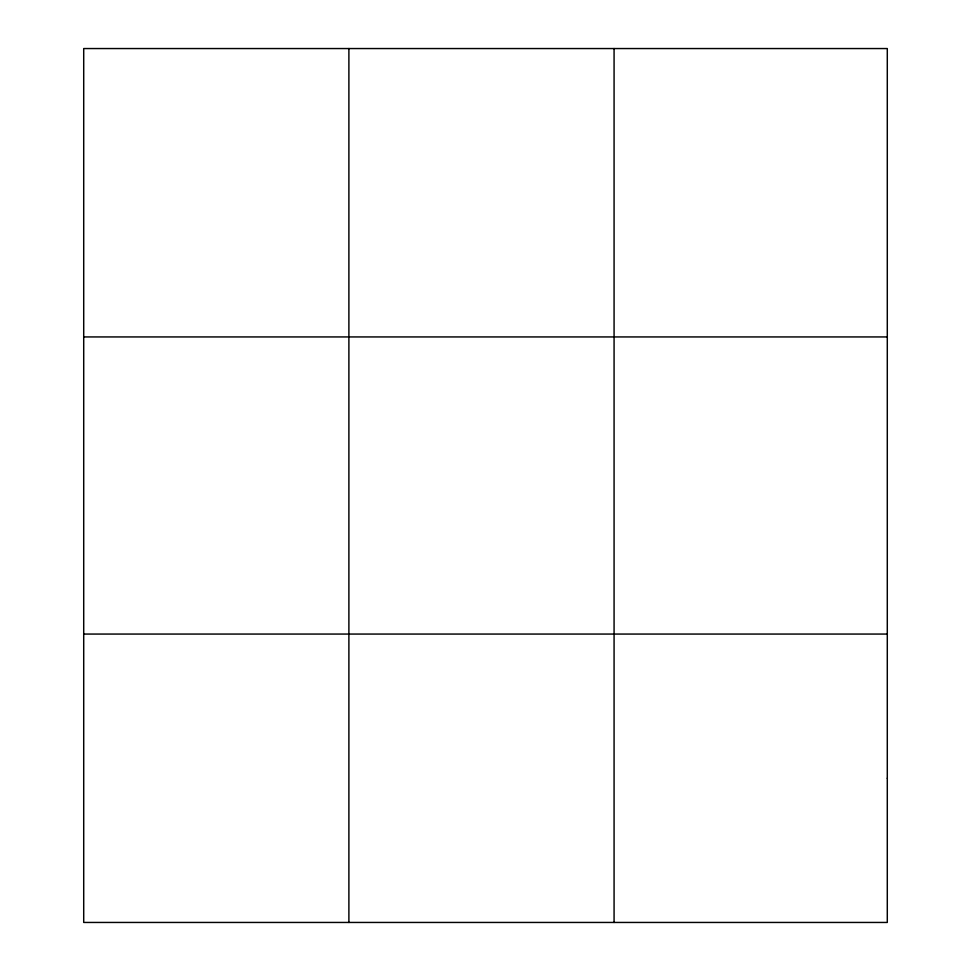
<?xml version="1.0" encoding="UTF-8"?>
<svg xmlns="http://www.w3.org/2000/svg" width="971" height="971" viewBox="0 0 971 971"><rect width="100%" height="100%" fill="white"/><g stroke="black" fill="none" stroke-linecap="round" stroke-linejoin="round"><path stroke-width="1.46" d="M348.892 922.45L348.892 48.55M614.073 922.45L614.073 48.55M83.712 336.937L887.288 336.937M83.712 634.063L887.288 634.063M887.288 778.257L887.288 922.45L83.712 922.45L83.712 48.55L887.288 48.55L887.288 778.257"/></g></svg>
